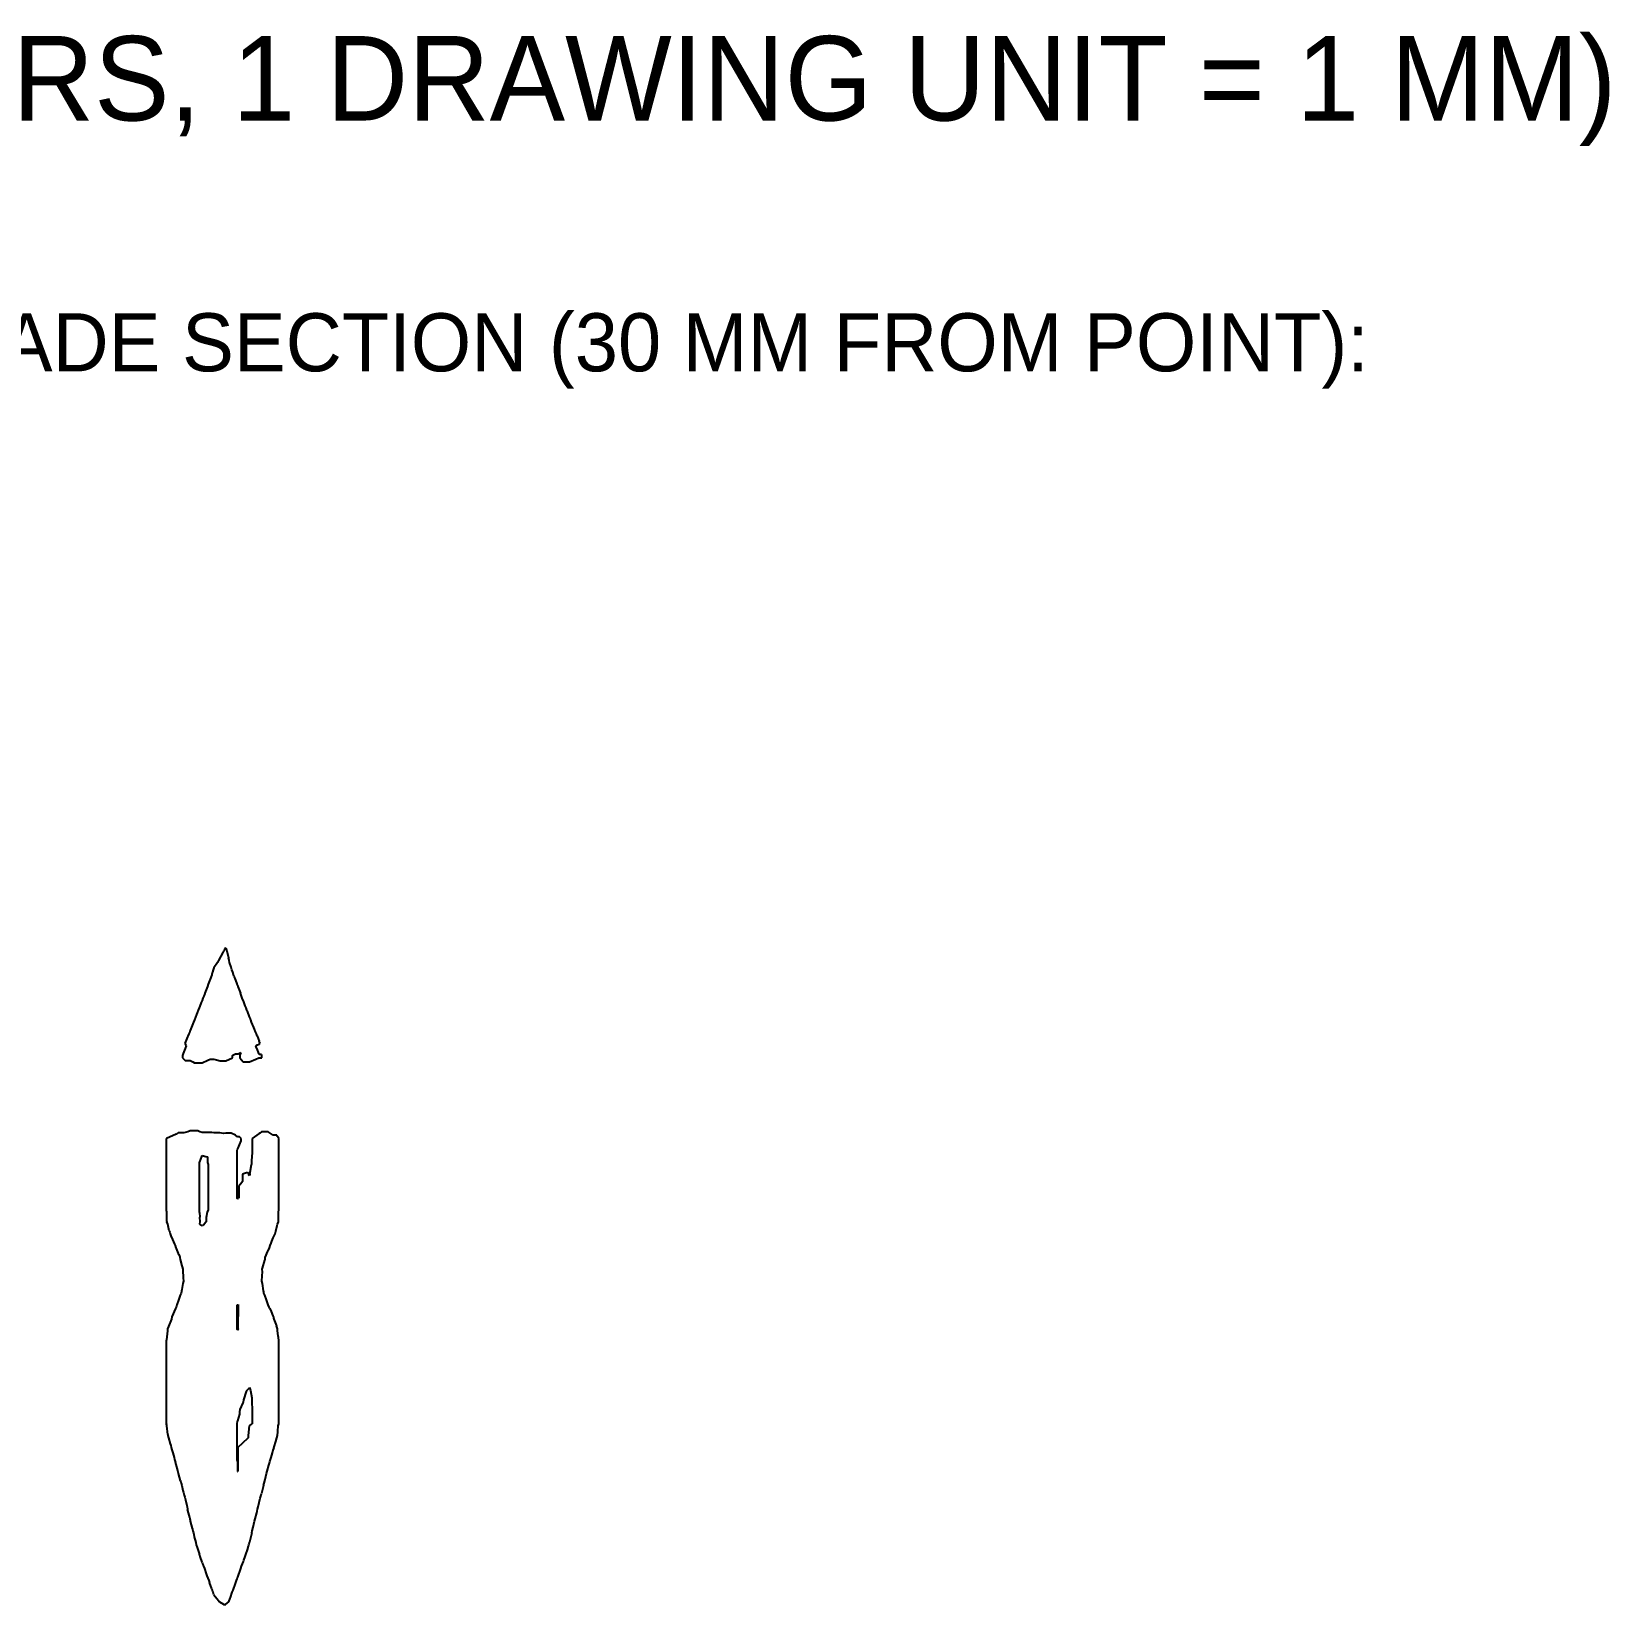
# Model space of a CAD drawing. Extents: x -22 to 217, y -59 to 33.
# Drawn here: x 157.2 to 217, y -26.6 to 33 of the extents above; entities that cross this region are included whole.
import ezdxf

# ---------------------------------------------------------------- set-up
doc = ezdxf.new("R2010")
doc.units = 0

msp = doc.modelspace()

# ---------------------------------------------------------------- linework, layer by layer
at = {"layer": 'BLADE_SECTION_30MM'}
for p, q in [((164.5017, -1.7738), (164.4917, -1.7931)), ((164.5164, -1.7452), (164.5017, -1.7738)), ((164.5349, -1.7093), (164.5164, -1.7452)), ((164.5662, -1.6959), (164.5349, -1.7093)), ((164.5662, -1.6959), (164.5796, -1.6959)), ((164.5807, -1.7093), (164.5796, -1.6959)), ((164.5807, -1.7093), (164.5849, -1.727)), ((164.5849, -1.727), (164.6006, -1.7931)), ((164.25, -2.2431), (164.1162, -2.4374)), ((164.2951, -2.1593), (164.25, -2.2431)), ((164.4593, -1.8536), (164.2951, -2.1593)), ((164.4823, -1.8106), (164.4593, -1.8536)), ((164.4917, -1.7931), (164.4823, -1.8106)), ((164.6006, -1.7931), (164.6667, -2.0588)), ((164.678, -2.1044), (164.6667, -2.0588)), ((164.6915, -2.1593), (164.678, -2.1044)), ((164.7124, -2.2431), (164.6915, -2.1593)), ((164.7655, -2.41), (164.7124, -2.2431)), ((163.9963, -2.8002), (163.9005, -3.0593)), ((164.0323, -2.7028), (163.9963, -2.8002)), ((164.0359, -2.6931), (164.0323, -2.7028)), ((164.0375, -2.688), (164.0359, -2.6931)), ((164.0556, -2.6285), (164.0375, -2.688)), ((164.0614, -2.6093), (164.0556, -2.6285)), ((164.0897, -2.5205), (164.0614, -2.6093)), ((164.1162, -2.4374), (164.0897, -2.5205)), ((164.7989, -2.5169), (164.7655, -2.41)), ((164.8278, -2.6093), (164.7989, -2.5169)), ((164.8534, -2.6931), (164.8278, -2.6093)), ((164.8747, -2.7508), (164.8534, -2.6931)), ((164.8747, -2.7508), (164.9323, -2.9066)), ((164.9323, -2.9066), (164.9855, -3.0496)), ((163.7307, -3.5093), (163.6997, -3.5931)), ((163.7687, -3.4102), (163.7307, -3.5093)), ((163.7709, -3.4046), (163.7687, -3.4102)), ((163.8717, -3.1431), (163.7709, -3.4046)), ((163.9005, -3.0593), (163.8717, -3.1431)), ((164.9855, -3.0496), (164.9891, -3.0593)), ((164.9891, -3.0593), (164.9961, -3.0794)), ((164.9961, -3.0794), (165.0162, -3.1377)), ((165.0162, -3.1377), (165.0165, -3.1387)), ((165.0165, -3.1387), (165.0181, -3.1431)), ((165.0181, -3.1431), (165.12, -3.4055)), ((165.1342, -3.4423), (165.12, -3.4055)), ((165.1601, -3.5093), (165.1342, -3.4423)), ((165.191, -3.5931), (165.1601, -3.5093)), ((163.4844, -4.1411), (163.4591, -4.205)), ((163.5232, -4.0431), (163.4844, -4.1411)), ((163.555, -3.9593), (163.5232, -4.0431)), ((163.5823, -3.89), (163.555, -3.9593)), ((163.6381, -3.7488), (163.5823, -3.89)), ((163.6662, -3.6777), (163.6381, -3.7488)), ((163.6997, -3.5931), (163.6662, -3.6777)), ((165.2451, -3.7304), (165.191, -3.5931)), ((165.3055, -3.8841), (165.2451, -3.7304)), ((165.3349, -3.9593), (165.3055, -3.8841)), ((165.3668, -4.0431), (165.3349, -3.9593)), ((165.3712, -4.0542), (165.3668, -4.0431)), ((165.3823, -4.0822), (165.3712, -4.0542)), ((165.4662, -4.2926), (165.3823, -4.0822)), ((163.3457, -4.4931), (163.2162, -4.816)), ((163.3783, -4.4093), (163.3457, -4.4931)), ((163.4591, -4.205), (163.3783, -4.4093)), ((165.4857, -4.3416), (165.4662, -4.2926)), ((165.4995, -4.376), (165.4857, -4.3416)), ((165.5041, -4.3878), (165.4995, -4.376)), ((165.5127, -4.4093), (165.5041, -4.3878)), ((165.5449, -4.4931), (165.5127, -4.4093)), ((165.627, -4.6984), (165.5449, -4.4931)), ((165.6533, -4.7641), (165.627, -4.6984)), ((165.6913, -4.8593), (165.6533, -4.7641)), ((163.1216, -5.0534), (163.0187, -5.3093)), ((163.0187, -5.3093), (163.0693, -5.3931)), ((163.1323, -5.0268), (163.1216, -5.0534)), ((163.1661, -4.9431), (163.1323, -5.0268)), ((163.1877, -4.8877), (163.1661, -4.9431)), ((163.194, -4.8717), (163.1877, -4.8877)), ((163.1989, -4.8593), (163.194, -4.8717)), ((163.2077, -4.8373), (163.1989, -4.8593)), ((163.2162, -4.816), (163.2077, -4.8373)), ((165.724, -4.9431), (165.6913, -4.8593)), ((165.6982, -5.3931), (165.7727, -5.357)), ((165.7551, -5.0203), (165.724, -4.9431)), ((165.7551, -5.0203), (165.8323, -5.2126)), ((165.7727, -5.357), (165.8323, -5.3281)), ((165.8713, -5.3093), (165.8323, -5.2126)), ((165.8323, -5.3281), (165.8713, -5.3093)), ((162.9509, -5.6869), (162.9217, -5.7593)), ((162.9217, -5.7593), (162.9218, -5.8431)), ((162.9218, -5.8431), (163.0238, -5.9516)), ((163.0266, -5.4989), (162.9509, -5.6869)), ((163.0238, -5.9516), (163.1323, -5.9516)), ((163.0693, -5.3931), (163.0266, -5.4989)), ((163.1323, -5.9516), (163.2162, -5.9516)), ((163.2162, -5.9516), (163.3121, -6.001)), ((163.6662, -6.0392), (163.8842, -5.9403)), ((163.8842, -5.9403), (163.9775, -5.8979)), ((163.9775, -5.8979), (164.0323, -5.8979)), ((164.0323, -5.8979), (164.1162, -5.8979)), ((164.1162, -5.8979), (164.2117, -5.9254)), ((164.2117, -5.9254), (164.358, -5.9675)), ((164.358, -5.9675), (164.4823, -5.9675)), ((164.4823, -5.9675), (164.5662, -5.9675)), ((164.5662, -5.9675), (164.8235, -5.8431)), ((164.8235, -5.8431), (164.8236, -5.7593)), ((164.8236, -5.7593), (164.835, -5.7533)), ((164.835, -5.7533), (164.9323, -5.703)), ((164.9323, -5.703), (165.0162, -5.703)), ((165.0162, -5.703), (165.0306, -5.6955)), ((165.0306, -5.6955), (165.1329, -5.6426)), ((165.1017, -5.7458), (165.0977, -5.7593)), ((165.0977, -5.7593), (165.0977, -5.8431)), ((165.0977, -5.8431), (165.2243, -6.0012)), ((165.1329, -5.6426), (165.1017, -5.7458)), ((165.4662, -6.0012), (165.6989, -5.9043)), ((165.7272, -5.4652), (165.6982, -5.3931)), ((165.6989, -5.9043), (165.8226, -5.8529)), ((165.7367, -5.4888), (165.7272, -5.4652)), ((165.8286, -5.7157), (165.7367, -5.4888)), ((165.8226, -5.8529), (165.8323, -5.8529)), ((165.8323, -5.7251), (165.8286, -5.7157)), ((165.9162, -5.7251), (165.8323, -5.7251)), ((165.8323, -5.8529), (165.9162, -5.8529)), ((165.926, -5.7494), (165.9162, -5.7251)), ((165.9162, -5.8529), (165.9299, -5.8431)), ((165.93, -5.7593), (165.926, -5.7494)), ((165.9299, -5.8431), (165.93, -5.7593)), ((163.3121, -6.001), (163.3862, -6.0392)), ((163.3862, -6.0392), (163.5823, -6.0392)), ((163.5823, -6.0392), (163.6662, -6.0392)), ((165.2243, -6.0012), (165.3823, -6.0012)), ((165.3823, -6.0012), (165.4662, -6.0012)), ((162.3115, -8.914), (162.3114, -8.9931)), ((162.3152, -8.906), (162.3115, -8.9093)), ((162.3115, -8.9093), (162.3115, -8.9102)), ((162.3115, -8.9102), (162.3115, -8.914)), ((162.3162, -8.905), (162.3152, -8.906)), ((162.3195, -8.905), (162.3162, -8.905)), ((162.3204, -8.905), (162.3195, -8.905)), ((162.6823, -8.7344), (162.3204, -8.905)), ((162.7662, -8.6949), (162.6823, -8.7344)), ((162.9042, -8.6949), (162.7662, -8.6949)), ((162.9806, -8.6949), (162.9042, -8.6949)), ((163.1323, -8.6463), (162.9806, -8.6949)), ((163.2162, -8.6194), (163.1323, -8.6463)), ((163.3542, -8.6194), (163.2162, -8.6194)), ((163.5061, -8.6194), (163.3542, -8.6194)), ((163.5823, -8.6463), (163.5061, -8.6194)), ((163.6662, -8.6788), (163.5823, -8.6463)), ((163.8123, -8.6788), (163.6662, -8.6788)), ((163.8966, -8.6788), (163.8123, -8.6788)), ((164.0323, -8.6781), (163.8966, -8.6788)), ((164.1162, -8.6912), (164.0323, -8.6781)), ((164.2772, -8.6912), (164.1162, -8.6912)), ((164.3342, -8.6912), (164.2772, -8.6912)), ((164.4823, -8.7091), (164.3342, -8.6912)), ((164.5662, -8.701), (164.4823, -8.7091)), ((164.7022, -8.701), (164.5662, -8.701)), ((164.7745, -8.701), (164.7022, -8.701)), ((164.9323, -8.7834), (164.7745, -8.701)), ((165.0126, -8.8425), (164.9323, -8.7834)), ((165.0162, -8.8451), (165.0126, -8.8425)), ((165.0803, -8.8451), (165.0162, -8.8451)), ((165.1512, -8.9093), (165.0803, -8.8451)), ((165.1512, -8.9931), (165.1512, -8.9093)), ((165.8323, -8.7136), (165.5621, -8.9093)), ((165.5621, -8.9093), (165.5621, -8.9931)), ((165.8502, -8.7006), (165.8323, -8.7136)), ((165.9162, -8.6527), (165.8502, -8.7006)), ((166.0614, -8.6527), (165.9162, -8.6527)), ((166.1727, -8.6527), (166.0614, -8.6527)), ((166.2823, -8.7219), (166.1727, -8.6527)), ((166.3662, -8.7749), (166.2823, -8.7219)), ((166.4647, -8.7749), (166.3662, -8.7749)), ((166.5005, -8.7749), (166.4647, -8.7749)), ((166.5282, -8.8225), (166.5005, -8.7749)), ((166.5787, -8.9093), (166.5282, -8.8225)), ((166.5789, -8.9931), (166.5787, -8.9093)), ((162.3114, -8.9931), (162.312, -9.3593)), ((162.312, -9.3593), (162.312, -9.3604)), ((162.312, -9.3604), (162.312, -9.3634)), ((162.312, -9.3634), (162.3121, -9.4431)), ((162.3121, -9.4431), (162.3124, -9.8092)), ((163.6554, -9.581), (163.6662, -9.5501)), ((163.6662, -9.5501), (163.8096, -9.5838)), ((164.9971, -9.3593), (165.0126, -9.3056)), ((164.9971, -9.3621), (164.9971, -9.3593)), ((164.9971, -9.3784), (164.9971, -9.3621)), ((164.9971, -9.4431), (164.9971, -9.3784)), ((164.9971, -9.8092), (164.9971, -9.4431)), ((165.0126, -9.3056), (165.0162, -9.2934)), ((165.0162, -9.2934), (165.1512, -8.9931)), ((165.5619, -9.4431), (165.5387, -9.7368)), ((165.5621, -8.9931), (165.5619, -9.2636)), ((165.5619, -9.2636), (165.5619, -9.2865)), ((165.5619, -9.2865), (165.562, -9.3593)), ((165.562, -9.3593), (165.5619, -9.4431)), ((166.5782, -9.5972), (166.5784, -9.4431)), ((166.5784, -9.3593), (166.5785, -9.2223)), ((166.5784, -9.4431), (166.5784, -9.3593)), ((166.5785, -9.2223), (166.5786, -9.1469)), ((166.5786, -9.1469), (166.5789, -8.9931)), ((162.3126, -9.8931), (162.3117, -10.2593)), ((162.3124, -9.8092), (162.3124, -9.8103)), ((162.3124, -9.8103), (162.3124, -9.813)), ((162.3124, -9.813), (162.3126, -9.8931)), ((163.5759, -9.8931), (163.576, -9.8092)), ((163.5759, -9.8995), (163.5759, -9.8931)), ((163.5759, -10.2337), (163.5759, -9.8995)), ((163.576, -9.8092), (163.5823, -9.7895)), ((163.5823, -9.7895), (163.6554, -9.581)), ((163.8096, -9.5838), (163.876, -9.5995)), ((163.876, -9.5995), (163.876, -9.6499)), ((163.876, -9.6499), (163.876, -9.8092)), ((163.876, -9.8092), (163.8933, -9.8931)), ((163.8933, -9.8931), (163.8933, -10.0321)), ((163.8933, -10.0321), (163.8933, -10.1176)), ((163.8933, -10.1176), (163.8933, -10.2593)), ((164.9971, -9.8121), (164.9971, -9.8092)), ((164.9971, -9.8284), (164.9971, -9.8121)), ((164.9971, -9.8931), (164.9971, -9.8284)), ((164.9971, -10.2593), (164.9971, -9.8931)), ((165.4735, -10.252), (165.5386, -9.8931)), ((165.5387, -9.8092), (165.5386, -9.8931)), ((165.5387, -9.7368), (165.5387, -9.7596)), ((165.5387, -9.7596), (165.5387, -9.8092)), ((166.5778, -9.8931), (166.578, -9.8092)), ((166.5782, -10.0473), (166.5778, -9.8931)), ((166.578, -9.8092), (166.5781, -9.6725)), ((166.5781, -9.6725), (166.5782, -9.5972)), ((166.5783, -10.1222), (166.5782, -10.0473)), ((166.5786, -10.2593), (166.5783, -10.1222)), ((162.3117, -10.3431), (162.3115, -10.7093)), ((162.3115, -10.7093), (162.3115, -10.7101)), ((162.3115, -10.7101), (162.3115, -10.7139)), ((162.3115, -10.7139), (162.3118, -10.7931)), ((162.3117, -10.2593), (162.3117, -10.2601)), ((162.3117, -10.2601), (162.3117, -10.2637)), ((162.3117, -10.2637), (162.3117, -10.3431)), ((163.5758, -10.7931), (163.5759, -10.7093)), ((163.5759, -10.2593), (163.5759, -10.2337)), ((163.5759, -10.3431), (163.5759, -10.2593)), ((163.5759, -10.3495), (163.5759, -10.3431)), ((163.5759, -10.6837), (163.5759, -10.3495)), ((163.5759, -10.7093), (163.5759, -10.6837)), ((163.8933, -10.2593), (163.8933, -10.3431)), ((163.8933, -10.3431), (163.8933, -10.4821)), ((163.8933, -10.4821), (163.8933, -10.5676)), ((163.8933, -10.5676), (163.8933, -10.7093)), ((163.8933, -10.7093), (163.8933, -10.7931)), ((164.9971, -10.2621), (164.9971, -10.2593)), ((164.9971, -10.2784), (164.9971, -10.2621)), ((164.9971, -10.3431), (164.9971, -10.2784)), ((164.9971, -10.7093), (164.9971, -10.3431)), ((164.9971, -10.7121), (164.9971, -10.7093)), ((164.9971, -10.7284), (164.9971, -10.7121)), ((164.9971, -10.7931), (164.9971, -10.7284)), ((165.1682, -10.566), (165.0585, -10.7093)), ((165.0585, -10.7093), (165.0585, -10.7931)), ((165.1966, -10.5289), (165.1682, -10.566)), ((165.3823, -10.1961), (165.1966, -10.2593)), ((165.1966, -10.2593), (165.1966, -10.3431)), ((165.1966, -10.3431), (165.1966, -10.5289)), ((165.4376, -10.2593), (165.3823, -10.1961)), ((165.4376, -10.2879), (165.4376, -10.2593)), ((165.4662, -10.3155), (165.4376, -10.2879)), ((165.4735, -10.2593), (165.4662, -10.3155)), ((165.4735, -10.252), (165.4735, -10.2593)), ((166.5784, -10.7931), (166.5787, -10.7093)), ((166.5786, -10.3431), (166.5786, -10.2593)), ((166.5787, -10.4968), (166.5786, -10.3431)), ((166.5787, -10.5719), (166.5787, -10.4968)), ((166.5787, -10.7093), (166.5787, -10.5719)), ((162.3119, -11.2431), (162.3112, -11.6093)), ((162.3118, -10.7931), (162.312, -11.1593)), ((162.312, -11.1635), (162.3119, -11.2431)), ((162.312, -11.1593), (162.312, -11.1599)), ((162.312, -11.1599), (162.312, -11.1635)), ((163.5758, -10.7996), (163.5758, -10.7931)), ((163.5758, -11.1332), (163.5758, -10.7996)), ((163.5758, -11.1593), (163.5758, -11.1332)), ((163.5758, -11.2431), (163.5758, -11.1593)), ((163.5758, -11.2496), (163.5758, -11.2431)), ((163.5758, -11.5833), (163.5758, -11.2496)), ((163.8933, -10.7931), (163.8933, -10.9321)), ((163.8933, -10.9321), (163.8933, -11.0176)), ((163.8933, -11.0176), (163.8933, -11.1593)), ((163.8933, -11.1593), (163.8933, -11.2431)), ((163.8933, -11.2431), (163.8933, -11.3821)), ((164.9971, -11.1593), (164.9971, -10.7931)), ((164.9971, -11.1621), (164.9971, -11.1593)), ((164.9971, -11.1784), (164.9971, -11.1621)), ((165.0137, -11.1865), (164.9971, -11.1784)), ((165.0162, -11.1878), (165.0137, -11.1865)), ((165.0162, -11.1878), (165.0199, -11.1838)), ((165.0199, -11.1838), (165.0424, -11.1593)), ((165.0553, -11.1253), (165.0424, -11.1593)), ((165.0585, -11.117), (165.0553, -11.1253)), ((165.0585, -10.7931), (165.0585, -11.117)), ((166.5783, -10.9471), (166.5784, -10.7931)), ((166.5783, -11.0217), (166.5783, -10.9471)), ((166.5783, -11.1593), (166.5783, -11.0217)), ((166.5784, -11.2431), (166.5783, -11.1593)), ((166.5787, -11.3968), (166.5784, -11.2431)), ((162.3112, -11.6093), (162.3113, -11.6098)), ((162.3113, -11.6098), (162.3121, -11.6134)), ((162.3121, -11.6134), (162.3158, -11.6305)), ((162.3158, -11.6305), (162.3162, -11.6325)), ((162.3292, -11.6931), (162.3162, -11.6325)), ((162.3302, -12.0453), (162.3292, -11.6931)), ((163.5687, -11.6931), (163.5758, -11.6093)), ((163.5687, -11.7067), (163.5687, -11.6931)), ((163.5687, -11.7067), (163.5823, -11.8802)), ((163.5758, -11.6093), (163.5758, -11.5833)), ((163.5989, -12.0592), (163.5823, -11.8802)), ((163.866, -11.6931), (163.8287, -11.8967)), ((163.8287, -11.8967), (163.8287, -11.927)), ((163.8287, -11.927), (163.8287, -12.0592)), ((163.8933, -11.6093), (163.866, -11.6931)), ((163.8933, -11.3821), (163.8933, -11.4676)), ((163.8933, -11.4676), (163.8933, -11.6093)), ((166.5603, -11.906), (166.5604, -11.8651)), ((166.5603, -12.0592), (166.5603, -11.906)), ((166.5604, -11.8651), (166.5608, -11.6931)), ((166.5608, -11.6931), (166.5787, -11.6093)), ((166.5787, -11.4715), (166.5787, -11.3968)), ((166.5787, -11.6093), (166.5787, -11.4715)), ((162.3302, -12.0453), (162.3302, -12.0592)), ((162.3323, -12.0641), (162.3302, -12.0592)), ((162.3663, -12.1431), (162.3323, -12.0641)), ((162.4273, -12.3981), (162.3663, -12.1431)), ((162.4273, -12.3981), (162.4407, -12.454)), ((162.4407, -12.454), (162.4539, -12.5093)), ((162.4539, -12.5093), (162.4906, -12.5931)), ((163.5807, -12.1447), (163.5809, -12.1431)), ((163.5823, -12.1465), (163.5807, -12.1447)), ((163.5809, -12.1431), (163.5823, -12.1352)), ((163.5823, -12.1352), (163.5985, -12.0614)), ((163.6662, -12.2099), (163.5823, -12.1465)), ((163.5985, -12.0614), (163.5989, -12.0592)), ((163.7493, -12.1431), (163.6662, -12.2099)), ((163.8287, -12.0592), (163.7493, -12.1431)), ((166.3999, -12.5931), (166.4366, -12.5093)), ((166.4366, -12.5093), (166.4588, -12.4167)), ((166.4588, -12.4167), (166.5092, -12.2058)), ((166.5092, -12.2058), (166.5241, -12.1431)), ((166.5241, -12.1431), (166.5603, -12.0592)), ((162.4906, -12.5931), (162.5483, -12.7271)), ((162.5483, -12.7271), (162.6265, -12.9113)), ((162.6265, -12.9113), (162.6469, -12.9593)), ((162.6469, -12.9593), (162.6726, -13.0431)), ((162.6726, -13.0431), (162.6755, -13.05)), ((162.6755, -13.05), (162.6823, -13.0659)), ((162.6823, -13.0659), (162.7662, -13.2607)), ((166.1683, -13.1571), (166.2168, -13.0431)), ((166.2168, -13.0431), (166.2422, -12.9593)), ((166.2422, -12.9593), (166.2823, -12.8658)), ((166.2823, -12.8658), (166.3149, -12.7903)), ((166.3149, -12.7903), (166.3662, -12.6712)), ((166.3662, -12.6712), (166.3999, -12.5931)), ((162.7662, -13.2607), (162.7828, -13.2994)), ((162.7828, -13.2994), (162.8109, -13.3646)), ((162.8109, -13.3646), (162.8213, -13.3891)), ((162.8213, -13.3891), (162.8299, -13.4093)), ((162.8299, -13.4093), (162.8381, -13.4931)), ((162.8381, -13.4931), (162.904, -13.7214)), ((162.904, -13.7214), (162.9186, -13.7714)), ((165.9582, -13.8173), (166.0477, -13.5105)), ((166.0477, -13.5105), (166.0528, -13.4931)), ((166.0528, -13.4931), (166.0613, -13.4093)), ((166.0613, -13.4093), (166.1601, -13.1766)), ((166.1601, -13.1766), (166.1683, -13.1571)), ((162.9186, -13.7714), (162.9444, -13.8593)), ((162.9444, -13.8593), (162.9331, -13.9431)), ((162.9331, -13.9431), (162.9479, -14.1276)), ((162.9625, -14.3092), (162.9344, -14.3931)), ((162.9479, -14.1276), (162.9518, -14.1769)), ((162.9518, -14.1769), (162.9625, -14.3092)), ((165.9282, -14.3092), (165.9284, -14.3072)), ((165.9563, -14.3931), (165.9282, -14.3092)), ((165.9284, -14.3072), (165.9293, -14.2962)), ((165.9293, -14.2962), (165.9576, -13.9431)), ((165.946, -13.8593), (165.9582, -13.8173)), ((165.9475, -13.87), (165.946, -13.8593)), ((165.9576, -13.9431), (165.9475, -13.87)), ((162.8428, -14.8431), (162.7662, -15.0655)), ((162.8803, -14.7593), (162.8428, -14.8431)), ((162.8999, -14.6269), (162.8803, -14.7593)), ((162.9001, -14.6254), (162.8999, -14.6269)), ((162.9344, -14.3931), (162.9001, -14.6254)), ((165.9983, -14.6772), (165.9563, -14.3931)), ((166.0041, -14.7164), (165.9983, -14.6772)), ((166.0104, -14.7593), (166.0041, -14.7164)), ((166.0476, -14.8431), (166.0104, -14.7593)), ((166.1078, -15.0177), (166.0476, -14.8431)), ((162.661, -15.3423), (162.5207, -15.6593)), ((162.6823, -15.2941), (162.661, -15.3423)), ((162.6828, -15.2931), (162.6823, -15.2941)), ((162.6831, -15.2924), (162.6828, -15.2931)), ((162.6986, -15.2541), (162.6831, -15.2924)), ((162.7168, -15.2093), (162.6986, -15.2541)), ((162.7297, -15.1719), (162.7168, -15.2093)), ((162.7662, -15.0655), (162.7297, -15.1719)), ((164.9971, -15.2093), (165.0126, -15.2022)), ((164.9971, -15.2121), (164.9971, -15.2093)), ((164.9971, -15.2284), (164.9971, -15.2121)), ((164.9971, -15.2931), (164.9971, -15.2284)), ((164.9971, -15.6593), (164.9971, -15.2931)), ((165.0126, -15.2022), (165.0162, -15.2005)), ((165.0162, -15.2005), (165.0292, -15.1946)), ((165.0315, -15.1963), (165.0286, -15.2093)), ((165.0286, -15.2093), (165.0286, -15.2931)), ((165.0286, -15.2931), (165.0286, -15.6468)), ((165.0292, -15.1946), (165.0322, -15.1933)), ((165.0322, -15.1933), (165.0315, -15.1963)), ((166.1462, -15.1293), (166.1078, -15.0177)), ((166.1737, -15.2093), (166.1462, -15.1293)), ((166.2078, -15.2931), (166.1737, -15.2093)), ((166.2307, -15.3448), (166.2078, -15.2931)), ((166.2307, -15.3448), (166.2823, -15.4615)), ((166.2823, -15.4615), (166.3513, -15.6173)), ((162.3941, -16.0314), (162.3636, -16.1093)), ((162.3636, -16.1093), (162.3637, -16.1931)), ((162.5045, -15.7486), (162.3941, -16.0314)), ((162.5067, -15.7431), (162.5045, -15.7486)), ((162.5207, -15.6593), (162.5067, -15.7431)), ((164.9971, -15.6621), (164.9971, -15.6593)), ((164.9971, -15.6784), (164.9971, -15.6621)), ((164.9971, -15.7431), (164.9971, -15.6784)), ((164.9971, -16.1093), (164.9971, -15.7431)), ((164.9971, -16.1121), (164.9971, -16.1093)), ((164.9971, -16.1284), (164.9971, -16.1121)), ((165.0144, -16.152), (164.9971, -16.1284)), ((165.0192, -16.1499), (165.0457, -16.1093)), ((165.0281, -15.6492), (165.0258, -15.6593)), ((165.0258, -15.6593), (165.0258, -15.7431)), ((165.0258, -15.7431), (165.0258, -16.0996)), ((165.0258, -16.0996), (165.0298, -16.1015)), ((165.0286, -15.6468), (165.0281, -15.6492)), ((165.0298, -16.1015), (165.0457, -16.1093)), ((166.3513, -15.6173), (166.3662, -15.6509)), ((166.3662, -15.6509), (166.3688, -15.6567)), ((166.3699, -15.6593), (166.3688, -15.6567)), ((166.3699, -15.6593), (166.3773, -15.7044)), ((166.3773, -15.7044), (166.3837, -15.7431)), ((166.3837, -15.7431), (166.4817, -15.9937)), ((166.4983, -16.0362), (166.4817, -15.9937)), ((166.5268, -16.1093), (166.4983, -16.0362)), ((166.5268, -16.1931), (166.5268, -16.1093)), ((162.3116, -16.5639), (162.3113, -16.6431)), ((162.3113, -16.6431), (162.3115, -17.0093)), ((162.3156, -16.5314), (162.3116, -16.5592)), ((162.3116, -16.5592), (162.3116, -16.5599)), ((162.3116, -16.5599), (162.3116, -16.5639)), ((162.3162, -16.5268), (162.3156, -16.5314)), ((162.3637, -16.1931), (162.3162, -16.5268)), ((165.0162, -16.1545), (165.0144, -16.152)), ((165.0162, -16.1545), (165.0192, -16.1499)), ((166.5523, -16.3731), (166.5268, -16.1931)), ((166.5615, -16.4385), (166.5523, -16.3731)), ((166.5785, -16.5592), (166.5615, -16.4385)), ((166.5787, -16.6431), (166.5785, -16.5592)), ((166.5787, -16.7968), (166.5787, -16.6431)), ((162.3115, -17.0093), (162.3115, -17.0101)), ((162.3115, -17.0101), (162.3115, -17.014)), ((162.3115, -17.014), (162.3115, -17.0931)), ((162.3115, -17.0931), (162.3122, -17.4592)), ((166.5782, -17.4592), (166.5783, -17.322)), ((166.5783, -17.2471), (166.5786, -17.0931)), ((166.5783, -17.322), (166.5783, -17.2471)), ((166.5786, -17.0931), (166.5787, -17.0093)), ((166.5787, -16.8719), (166.5787, -16.7968)), ((166.5787, -17.0093), (166.5787, -16.8719)), ((162.3112, -17.9143), (162.311, -17.9931)), ((162.3123, -17.5431), (162.3112, -17.9093)), ((162.3112, -17.9093), (162.3112, -17.91)), ((162.3112, -17.91), (162.3112, -17.9143)), ((162.3122, -17.4592), (162.3122, -17.4601)), ((162.3122, -17.4601), (162.3122, -17.4633)), ((162.3122, -17.4633), (162.3123, -17.5431)), ((166.5781, -17.5431), (166.5782, -17.4592)), ((166.5786, -17.6969), (166.5781, -17.5431)), ((166.5786, -17.7716), (166.5786, -17.6969)), ((166.5787, -17.9093), (166.5786, -17.7716)), ((166.5789, -17.9931), (166.5787, -17.9093)), ((162.311, -17.9931), (162.3104, -18.3593)), ((162.3104, -18.3593), (162.3104, -18.3602)), ((162.3104, -18.3602), (162.3104, -18.365)), ((162.3104, -18.365), (162.3104, -18.4431)), ((162.3104, -18.4431), (162.3116, -18.8092)), ((165.2466, -18.8092), (165.3532, -18.4873)), ((165.3532, -18.4873), (165.3607, -18.4647)), ((165.3607, -18.4647), (165.3679, -18.4431)), ((165.3679, -18.4431), (165.3823, -18.4262)), ((165.3823, -18.4262), (165.4557, -18.3593)), ((165.4662, -18.3392), (165.4557, -18.3593)), ((165.4662, -18.3392), (165.4708, -18.3547)), ((165.4708, -18.3547), (165.4708, -18.3593)), ((165.4708, -18.3593), (165.4775, -18.3788)), ((165.4775, -18.3788), (165.4995, -18.4431)), ((165.4995, -18.4431), (165.5511, -18.7243)), ((166.5787, -18.5968), (166.5792, -18.4431)), ((166.5792, -18.1463), (166.5789, -17.9931)), ((166.5792, -18.2215), (166.5792, -18.1463)), ((166.5792, -18.3593), (166.5792, -18.2215)), ((166.5792, -18.4431), (166.5792, -18.3593)), ((162.3116, -18.8092), (162.3116, -18.8102)), ((162.3116, -18.8102), (162.3116, -18.8138)), ((162.3116, -18.8138), (162.3117, -18.8931)), ((162.3117, -18.8931), (162.3122, -19.2593)), ((165.1072, -19.1682), (165.2227, -18.9226)), ((165.2227, -18.9226), (165.2366, -18.8931)), ((165.2366, -18.8931), (165.2466, -18.8092)), ((165.5511, -18.7243), (165.5512, -18.7471)), ((165.5512, -18.7471), (165.5513, -18.8092)), ((165.5513, -18.8092), (165.5512, -18.8931)), ((165.5512, -18.8931), (165.5618, -19.1637)), ((166.5782, -19.2593), (166.5783, -19.1221)), ((166.5783, -19.1221), (166.5784, -19.0471)), ((166.5784, -19.0471), (166.5786, -18.8931)), ((166.5786, -18.8931), (166.5787, -18.8092)), ((166.5787, -18.672), (166.5787, -18.5968)), ((166.5787, -18.8092), (166.5787, -18.672)), ((162.3122, -19.2593), (162.3122, -19.2601)), ((162.3122, -19.2601), (162.3122, -19.2632)), ((162.3122, -19.2632), (162.3122, -19.3431)), ((162.3122, -19.3431), (162.3132, -19.7092)), ((162.3132, -19.7092), (162.3134, -19.71)), ((162.3134, -19.71), (162.3139, -19.7115)), ((162.3139, -19.7115), (162.3155, -19.7167)), ((162.3155, -19.7167), (162.3162, -19.7189)), ((162.3393, -19.7931), (162.3162, -19.7189)), ((164.9971, -19.7092), (165.0126, -19.614)), ((164.9971, -19.7121), (164.9971, -19.7092)), ((164.9971, -19.7284), (164.9971, -19.7121)), ((165.0126, -19.614), (165.0162, -19.5922)), ((165.0162, -19.5922), (165.0949, -19.3431)), ((165.0949, -19.2593), (165.1072, -19.1682)), ((165.0949, -19.3431), (165.0949, -19.2593)), ((165.4712, -19.7749), (165.5616, -19.7092)), ((165.5619, -19.3431), (165.5615, -19.614)), ((165.5615, -19.614), (165.5615, -19.6368)), ((165.5615, -19.6368), (165.5616, -19.7092)), ((165.5618, -19.1637), (165.5618, -19.1864)), ((165.5618, -19.1864), (165.5619, -19.2593)), ((165.5619, -19.2593), (165.5619, -19.3431)), ((166.5512, -19.7931), (166.5772, -19.7092)), ((166.5772, -19.7092), (166.5776, -19.5725)), ((166.5776, -19.5725), (166.5778, -19.4977)), ((166.5778, -19.4977), (166.5782, -19.3431)), ((166.5782, -19.3431), (166.5782, -19.2593)), ((162.3653, -20.1102), (162.3393, -19.7931)), ((162.3653, -20.1102), (162.3673, -20.1353)), ((162.3673, -20.1353), (162.3693, -20.1593)), ((162.3693, -20.1593), (162.3953, -20.2431)), ((162.3953, -20.2431), (162.4602, -20.4652)), ((164.9971, -19.7931), (164.9971, -19.7284)), ((164.9971, -20.1593), (164.9971, -19.7931)), ((164.9971, -20.1621), (164.9971, -20.1593)), ((164.9971, -20.1784), (164.9971, -20.1621)), ((164.9971, -20.2431), (164.9971, -20.1784)), ((164.9971, -20.6093), (164.9971, -20.2431)), ((165.3823, -20.271), (165.0252, -20.6093)), ((165.3842, -20.2695), (165.3823, -20.271)), ((165.4156, -20.2431), (165.3842, -20.2695)), ((165.4493, -19.7931), (165.4109, -20.1593)), ((165.4109, -20.1593), (165.4109, -20.2146)), ((165.4109, -20.2146), (165.4154, -20.2421)), ((165.4154, -20.2421), (165.4156, -20.2431)), ((165.4662, -19.7785), (165.4493, -19.7931)), ((165.4662, -19.7785), (165.4712, -19.7749)), ((166.4564, -20.3754), (166.4951, -20.2431)), ((166.4951, -20.2431), (166.5212, -20.1593)), ((166.5212, -20.1593), (166.5331, -20.0148)), ((166.5331, -20.0148), (166.5351, -19.9904)), ((166.5351, -19.9904), (166.5512, -19.7931)), ((162.4602, -20.4652), (162.4785, -20.528)), ((162.4785, -20.528), (162.5023, -20.6093)), ((162.5023, -20.6093), (162.5272, -20.6931)), ((162.5272, -20.6931), (162.561, -20.8145)), ((162.561, -20.8145), (162.6079, -20.983)), ((164.9971, -20.6121), (164.9971, -20.6093)), ((164.9971, -20.6284), (164.9971, -20.6121)), ((164.9971, -20.6931), (164.9971, -20.6284)), ((164.9971, -21.0592), (164.9971, -20.6931)), ((165.0252, -20.6093), (165.0252, -20.6931)), ((165.0252, -20.6931), (165.0252, -21.0503)), ((166.2823, -20.9836), (166.3289, -20.8164)), ((166.3289, -20.8164), (166.3632, -20.6931)), ((166.3632, -20.6931), (166.3648, -20.6878)), ((166.3648, -20.6878), (166.3662, -20.6831)), ((166.3881, -20.6093), (166.3662, -20.6831)), ((166.3881, -20.6093), (166.3972, -20.5783)), ((166.3972, -20.5783), (166.4564, -20.3754)), ((162.6079, -20.983), (162.6291, -21.0592)), ((162.6291, -21.0592), (162.6527, -21.1431)), ((162.6527, -21.1431), (162.6591, -21.1663)), ((162.6823, -21.2508), (162.6591, -21.1663)), ((162.7443, -21.4761), (162.6823, -21.2508)), ((162.7534, -21.5093), (162.7443, -21.4761)), ((162.7562, -21.5193), (162.7534, -21.5093)), ((164.9971, -21.0621), (164.9971, -21.0592)), ((164.9971, -21.0784), (164.9971, -21.0621)), ((165.0101, -21.1431), (164.9971, -21.0784)), ((165.0101, -21.1431), (165.0101, -21.2797)), ((165.0101, -21.2797), (165.0101, -21.5093)), ((165.0101, -21.5093), (165.0101, -21.5153)), ((165.0101, -21.5153), (165.0162, -21.5119)), ((165.0162, -21.5119), (165.0194, -21.5093)), ((165.0265, -21.0592), (165.0189, -21.1431)), ((165.0189, -21.1431), (165.0189, -21.3905)), ((165.0189, -21.3905), (165.0189, -21.5065)), ((165.0189, -21.5065), (165.0194, -21.5093)), ((165.0252, -21.0503), (165.0254, -21.052)), ((165.0254, -21.052), (165.0265, -21.0592)), ((166.1138, -21.5931), (166.1368, -21.5093)), ((166.1368, -21.5093), (166.2017, -21.2735)), ((166.2017, -21.2735), (166.2206, -21.2048)), ((166.2206, -21.2048), (166.2376, -21.1431)), ((166.2376, -21.1431), (166.2613, -21.0592)), ((166.2613, -21.0592), (166.2823, -20.9836)), ((162.7662, -21.5559), (162.7562, -21.5193)), ((162.7702, -21.5704), (162.7662, -21.5559)), ((162.7764, -21.5931), (162.7702, -21.5704)), ((162.8521, -21.8734), (162.7764, -21.5931)), ((162.8521, -21.8734), (162.8622, -21.9112)), ((162.8622, -21.9112), (162.8751, -21.9592)), ((162.8751, -21.9592), (162.8976, -22.0431)), ((162.8976, -22.0431), (162.9444, -22.2311)), ((165.993, -22.0431), (165.9162, -22.3502)), ((165.993, -22.0431), (166.0155, -21.9592)), ((166.0155, -21.9592), (166.052, -21.8235)), ((166.052, -21.8235), (166.1137, -21.5935)), ((166.1137, -21.5935), (166.1138, -21.5931)), ((162.9444, -22.2311), (162.9664, -22.3189)), ((162.9664, -22.3189), (162.989, -22.4093)), ((162.989, -22.4093), (163.0097, -22.4931)), ((163.0097, -22.4931), (163.0338, -22.5916)), ((163.0338, -22.5916), (163.0848, -22.8009)), ((165.7913, -22.8593), (165.8323, -22.6913)), ((165.8323, -22.6913), (165.873, -22.525)), ((165.873, -22.525), (165.8807, -22.4931)), ((165.8807, -22.4931), (165.8916, -22.4489)), ((165.8916, -22.4489), (165.8966, -22.4289)), ((165.8966, -22.4289), (165.9014, -22.4093)), ((165.9014, -22.4093), (165.9162, -22.3502)), ((163.0848, -22.8009), (163.099, -22.8593)), ((163.099, -22.8593), (163.1196, -22.9431)), ((163.1196, -22.9431), (163.1221, -22.9533)), ((163.1323, -22.9941), (163.1221, -22.9533)), ((163.1993, -23.2616), (163.1323, -22.9941)), ((163.2113, -23.3092), (163.1993, -23.2616)), ((165.6788, -23.3092), (165.7359, -23.0817)), ((165.7359, -23.0817), (165.7501, -23.0254)), ((165.7501, -23.0254), (165.7707, -22.9431)), ((165.7707, -22.9431), (165.7913, -22.8593)), ((163.2122, -23.3132), (163.2113, -23.3092)), ((163.2162, -23.329), (163.2122, -23.3132)), ((163.2236, -23.3582), (163.2162, -23.329)), ((163.2323, -23.3931), (163.2236, -23.3582)), ((163.3015, -23.6739), (163.2323, -23.3931)), ((163.3015, -23.6739), (163.3111, -23.713)), ((163.3111, -23.713), (163.3224, -23.7593)), ((163.3224, -23.7593), (163.3424, -23.8431)), ((163.3424, -23.8431), (163.387, -24.0385)), ((165.5483, -23.8431), (165.4662, -24.1998)), ((165.5483, -23.8431), (165.5684, -23.7593)), ((165.5684, -23.7593), (165.6014, -23.6241)), ((165.6014, -23.6241), (165.6567, -23.3971)), ((165.6567, -23.3971), (165.6577, -23.3931)), ((165.6577, -23.3931), (165.6788, -23.3092)), ((163.387, -24.0385), (163.4061, -24.1211)), ((163.4061, -24.1211), (163.4264, -24.2092)), ((163.4264, -24.2092), (163.4457, -24.2931)), ((163.4457, -24.2931), (163.4798, -24.3957)), ((163.4798, -24.3957), (163.5563, -24.6265)), ((165.3234, -24.6593), (165.3823, -24.4816)), ((165.3823, -24.4816), (165.4257, -24.3506)), ((165.4257, -24.3506), (165.4447, -24.2931)), ((165.4447, -24.2931), (165.4516, -24.2632)), ((165.4516, -24.2632), (165.4634, -24.2121)), ((165.4634, -24.2121), (165.464, -24.2092)), ((165.464, -24.2092), (165.4662, -24.1998)), ((163.5563, -24.6265), (163.5672, -24.6593)), ((163.5823, -24.7137), (163.5672, -24.6593)), ((163.5823, -24.7137), (163.5887, -24.7367)), ((163.5887, -24.7367), (163.5905, -24.7431)), ((163.6662, -24.9498), (163.5905, -24.7431)), ((163.6662, -24.9498), (163.6894, -25.0132)), ((163.6894, -25.0132), (163.7089, -25.0665)), ((163.7089, -25.0665), (163.7146, -25.082)), ((163.7146, -25.082), (163.7246, -25.1093)), ((165.1658, -25.1093), (165.2344, -24.9219)), ((165.2344, -24.9219), (165.2523, -24.8732)), ((165.2523, -24.8732), (165.2999, -24.7431)), ((165.2999, -24.7431), (165.3234, -24.6593)), ((163.7246, -25.1093), (163.7543, -25.1931)), ((163.7543, -25.1931), (163.8283, -25.3972)), ((163.8283, -25.3972), (163.8526, -25.4645)), ((163.8526, -25.4645), (163.887, -25.5592)), ((163.887, -25.5592), (163.9175, -25.6431)), ((163.9175, -25.6431), (163.9482, -25.7273)), ((164.9323, -25.7543), (164.9729, -25.6431)), ((164.9729, -25.6431), (164.9962, -25.5793)), ((164.9962, -25.5793), (164.9981, -25.5741)), ((164.9981, -25.5741), (165.0035, -25.5592)), ((165.0035, -25.5592), (165.0064, -25.5511)), ((165.0064, -25.5511), (165.0162, -25.524)), ((165.0162, -25.524), (165.1361, -25.1931)), ((165.1361, -25.1931), (165.1658, -25.1093)), ((164.0323, -25.9578), (163.9482, -25.7273)), ((164.0323, -25.9578), (164.0511, -26.0093)), ((164.0511, -26.0093), (164.0514, -26.0101)), ((164.0514, -26.0101), (164.0685, -26.0569)), ((164.0685, -26.0569), (164.0818, -26.0931)), ((164.1162, -26.1877), (164.0818, -26.0931)), ((164.1162, -26.1877), (164.1667, -26.2518)), ((164.1667, -26.2518), (164.2359, -26.3396)), ((164.7284, -26.3146), (164.7384, -26.2871)), ((164.7384, -26.2871), (164.8087, -26.0931)), ((164.8087, -26.0931), (164.8393, -26.0093)), ((164.8393, -26.0093), (164.9292, -25.763)), ((164.9292, -25.763), (164.9323, -25.7543)), ((164.2359, -26.3396), (164.2787, -26.3945)), ((164.2787, -26.3945), (164.3293, -26.4592)), ((164.3293, -26.4592), (164.4744, -26.5431)), ((164.4744, -26.5431), (164.4779, -26.5476)), ((164.4779, -26.5476), (164.4823, -26.5532)), ((164.4823, -26.5532), (164.5662, -26.5532)), ((164.5662, -26.5532), (164.5699, -26.5431)), ((164.5699, -26.5431), (164.6758, -26.4592)), ((164.6758, -26.4592), (164.7284, -26.3146))]:
    msp.add_line(p, q, dxfattribs=at)

# ---------------------------------------------------------------- texts
at = {"layer": 'DIMENSIONS'}
for s, height, p in [('JARAMBIT G3 WINNER: hz4i013_g00995_d206e3c9 (1:1 TRUE SCALE, UNITS: MILLIMETERS, 1 DRAWING UNIT = 1 MM)', 3.2, (-22.117, 29.654)), ('BLADE SECTION (30 MM FROM POINT):', 2.2, (152.445, 20.154))]:
    msp.add_text(s, height=height, dxfattribs=at).set_placement(p)

doc.saveas('drawing.dxf')
